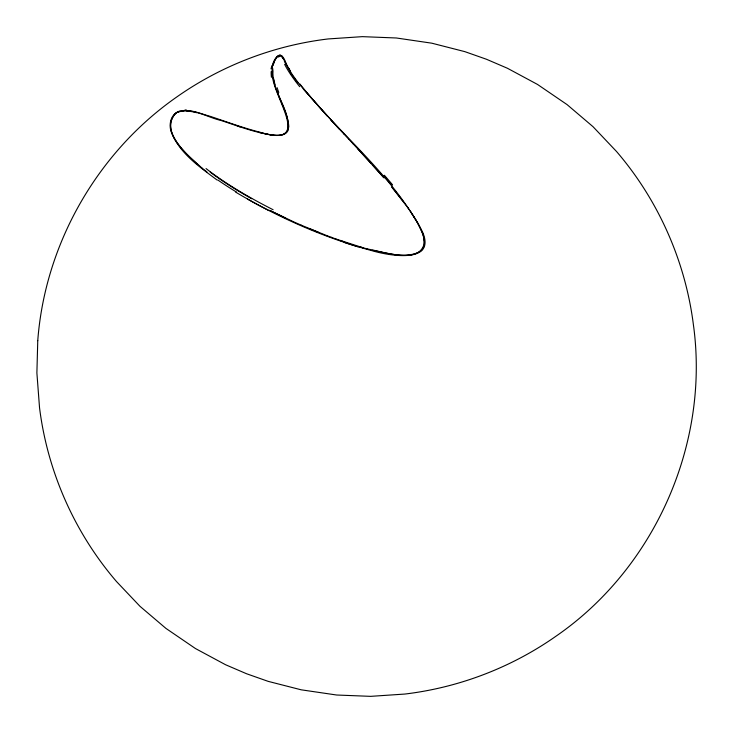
<?xml version="1.0" encoding="UTF-8"?>
<svg xmlns="http://www.w3.org/2000/svg" width="733" height="733" viewBox="0 0 733 733"><rect width="100%" height="100%" fill="white"/><g stroke="black" fill="none" stroke-linecap="round" stroke-linejoin="round"><path stroke-width="1.1" d="M272.584 69.553L272.612 72.31M272.658 68.187L273.061 76.47L275.067 84.918M272.978 65.668C279.63 43.311 284.624 62.809 290.635 72.1M273.4 63.872L274.756 60.353L276.955 57.284M221.265 120.542C207.036 117.317 191.515 106.826 176.717 112.58C158.062 128.761 186.292 154.287 197.699 164.54M179.988 111.233L176.561 112.69A3.399 0.971 -37 0 0 174.875 113.991C159.62 133.992 189.691 156.587 202.161 168.242M181.271 110.958L181.866 110.875M183.003 110.765L184.084 110.738M186.155 110.802L192.623 111.764M193.585 111.975L194.593 112.204M372.382 250.292C387.473 253.004 404.744 258.969 419.514 251.895A12.818 11.728 19.9 0 0 421.75 250.063L422.126 249.632A11.068 10.143 20.7 0 0 423.372 247.699L423.821 246.645A13.286 12.168 20 0 0 424.343 244.41L423.518 236.438A49.294 45.877 4.6 0 0 422.446 233.158M221.256 120.542C238.646 126.232 255.936 133.094 274.224 135.22C278.934 135.587 285.348 135.697 287.867 130.841C290.854 112.36 275.681 96.28 273.372 78.248M258.74 132.343C267.857 134.176 286.979 140.809 288.802 126.516C287.858 113.963 280.922 102.867 277.12 91.084M195.601 112.451L196.618 112.708M367.7 249.083C381.838 251.007 421.237 265.942 424.471 241.835C422.968 229.008 414.851 218.168 407.887 207.723M367.893 249.147L358.419 246.435M363.266 247.864L335.778 238.94M237.254 125.939L240.122 126.882M340.24 240.525L344.739 242.073M331.343 237.327L335.897 238.985M326.955 235.669L331.463 237.364M327.055 235.714L301.336 225.233M309.775 228.815L318.287 232.288M293.09 221.586L301.428 225.26M293.255 221.641L269.487 210.289M285.256 217.967L269.854 210.463M235.751 192.174C278.494 217.619 324.536 237.941 372.621 250.86C388.105 255.469 436.172 264.411 422.712 232.343C392.87 174.747 339.425 134.423 299.852 83.938M217.041 179.997C199.477 166.822 179.338 153.179 171.22 131.821C168.498 124.372 170.862 114.183 178.962 111.306C189.371 108.475 199.88 113.514 209.785 116.208C226.295 121.623 242.596 127.762 259.455 132.077C314.1 148.762 273.464 98.176 272.3 74.949C271.439 67.949 272.493 58.017 280.043 55.103C285.403 56.588 285.256 64.953 289.031 68.59M281.188 55.626L280.528 55.296A4.343 0.916 -16.2 0 0 280.189 55.25L279.355 55.442A3.079 0.641 -15.3 0 0 279.016 55.626M202.097 168.159L206.926 171.953M343.914 133.992L330.794 119.974M343.859 133.928L348.505 138.876M339.452 129.237L303.306 89.032M348.477 138.858L353.279 143.98M353.132 143.833L370.852 163.065M357.869 148.918L384.046 177.936M327.055 115.924L299.137 83.846M372.914 165.346L383.588 177.413M281.646 56.047L283.24 58.75M391.724 186.97L407.924 207.796M392.082 187.401L402.738 200.75M410.453 211.425L417.59 222.85L422.455 233.158M286.823 65.851L284.267 60.894M236.585 192.147A272.383 80.172 16.8 0 1 217.866 180.025M298.56 83.076A263.065 37.255 38 0 1 288.078 67.922M251.685 198.735A265.209 76.846 17.1 0 1 210.224 172.173M269.002 210.609A261.846 79.109 16.4 0 1 247.452 199.055M358.162 246.874A215.859 104.233 12.4 0 1 344.418 242.486M384.376 175.26A329.795 131.299 61.2 0 1 392.531 184.798M299.687 86.686A261.296 37.493 37.8 0 1 284.624 64.293M290.561 71.55A317.957 7.138 60 0 1 289.132 68.719M281.518 55.479A42.807 10.015 -24.8 0 1 281.701 56.029M278.531 57.064A20.863 4.6 -14.4 0 1 280.858 55.58M271.018 68.865A217.884 69.992 24.8 0 1 272.209 65.31M271.439 77.304A236.649 73.098 30.2 0 1 271.183 71.568M185.018 109.996A108.594 45.162 -55.8 0 1 186.503 110.133M273.107 209.72A264.375 76.333 17.2 0 1 206.046 168.563M383.753 175.874A331.747 128.321 60.8 0 1 391.963 185.476M297.9 83.021A256.66 36.403 38 0 1 289.636 71.403M271.897 67.867A212.882 68.765 23.9 0 1 273.134 63.753M278.797 92.45A288.518 64.018 45.5 0 1 277.065 87.612M37.759 340.662L36.888 372.932L39.536 407.74C47.508 471.612 74.546 532.708 116.492 581.526L139.994 606.319L165.915 628.383L195.473 648.549L225.572 664.739L246.563 673.746L268.168 681.36L301.217 689.817L336.639 695.012L370.669 696.35L404.818 694.059C458.024 687.691 509.389 668.294 553.525 637.912L555.651 636.427C653.781 569.046 708.912 445.939 693.821 327.862L693.464 325.26C685.492 261.388 658.454 200.292 616.508 151.474L593.006 126.681L567.085 104.617L537.527 84.451L507.428 68.261L486.437 59.254L464.832 51.64L431.783 43.183L396.361 37.988L362.331 36.65L328.182 38.941C274.976 45.309 223.611 64.706 179.475 95.088L177.349 96.573C97.544 151.942 44.997 243.796 37.759 340.662"/></g></svg>
